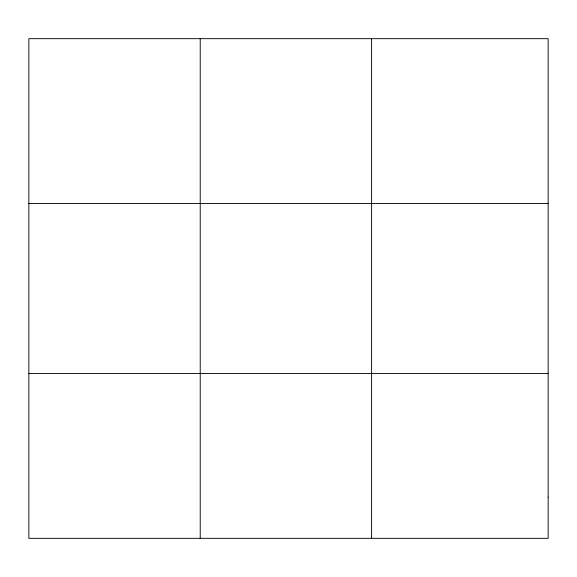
<?xml version="1.0" encoding="UTF-8"?>
<svg xmlns="http://www.w3.org/2000/svg" width="577" height="577" viewBox="0 0 577 577"><rect width="100%" height="100%" fill="white"/><g stroke="black" fill="none" stroke-linecap="round" stroke-linejoin="round"><path stroke-width="0.87" d="M200.219 538.327L200.219 38.673M371.588 538.327L371.588 38.673M28.85 203.558L548.15 203.558M28.85 373.442L548.15 373.442M548.15 497.107L548.15 538.327L28.85 538.327L28.85 38.673L548.15 38.673L548.15 497.107"/></g></svg>
